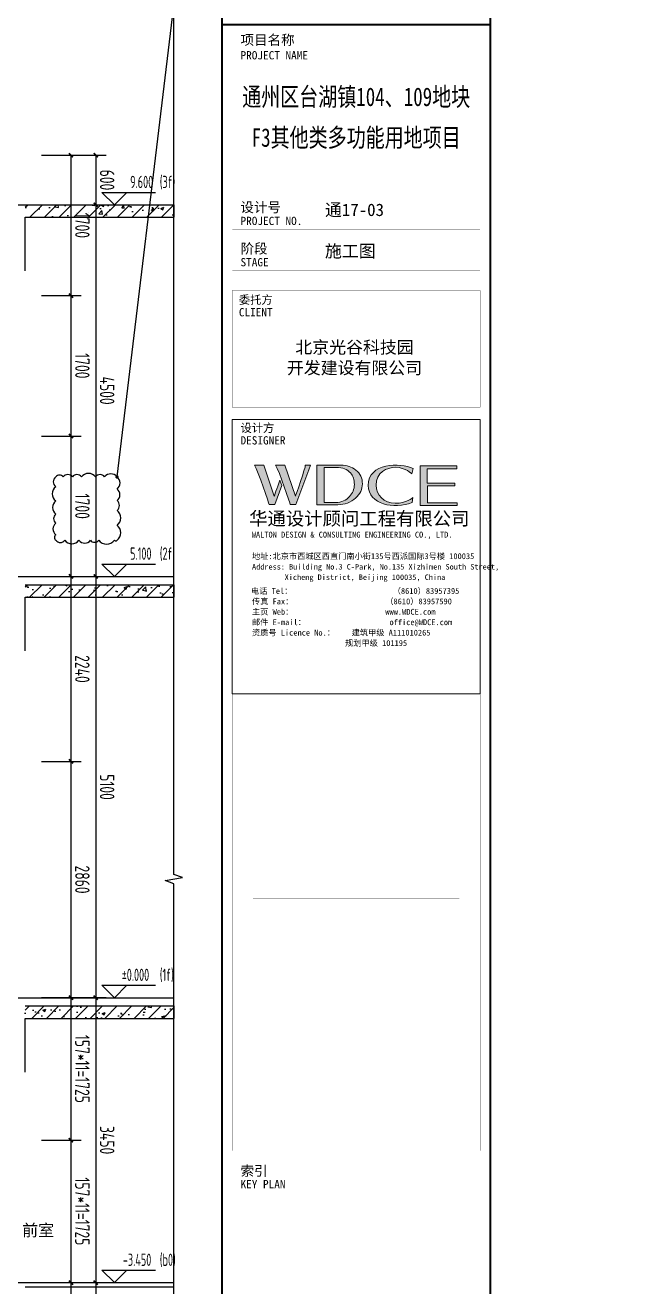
# Model space of a CAD drawing. Extents: x 116425 to 211028, y 11881 to 56060.
# Drawn here: x 162845 to 170043, y 25502 to 40776 of the extents above; entities that cross this region are included whole.
import ezdxf
from ezdxf.enums import TextEntityAlignment as Align
from ezdxf.xclip import XClip

# ---------------------------------------------------------------- set-up
doc = ezdxf.new("R2010")
doc.units = 0
doc.header["$LTSCALE"] = 1000
doc.header["$MEASUREMENT"] = 0
doc.header["$XCLIPFRAME"] = 0
doc.linetypes.add('DOTE', pattern=[2.42, 2, -0.2, 0.02, -0.2])
doc.linetypes.add('X-104 13#平面$0$DOTE', pattern=[2.42, 2, -0.2, 0.02, -0.2])
for name, color, linetype in [('01-标注_尺寸', 124, 'Continuous'), ('01-标注_标高', 200, 'Continuous'), ('01-标注_符号', 200, 'Continuous'), ('02-TEXT_标注', 130, 'Continuous'), ('05-填充_天正', 14, 'Continuous'), ('13#楼幕墙$0$A-C_玻璃幕墙', 140, 'Continuous'), ('13#楼幕墙$0$A-TECH_结构', 21, 'Continuous'), ('A-SUR_保温', 222, 'Continuous'), ('A_AXIS-轴线', 36, 'DOTE'), ('A_STR-砼墙', 51, 'Continuous'), ('A_STR-砼柱', 51, 'Continuous'), ('X-104 13#平面$0$A-TECH_结构', 21, 'Continuous'), ('X-104 13#平面$0$A_AXIS-轴线', 36, 'X-104 13#平面$0$DOTE')]:
    doc.layers.add(name, color=color, linetype=linetype)
doc.layers.add('DIM_MODI', color=6, linetype='Continuous', plot=False)
doc.layers.add('X-104 13#平面$0$000套内', color=226, linetype='Continuous', lineweight=30, plot=False)
doc.styles.add('_TCH_DIM', font='ros1.shx', dxfattribs={"bigfont": 'jd.shx'})
doc.styles.add('_TCH_DIM_T3', font='ROS1', dxfattribs={"width": 0.8, "bigfont": 'JD'})
doc.styles.get("Standard").update_dxf_attribs({"font": 'STXIHEI_0.TTF'})
doc.styles.add('图签信息$0$hwxh', font='STXIHEI_0.TTF')
doc.styles.add('图签信息$0$华文细黑', font='STXIHEI_0.TTF', dxfattribs={"height": 10})
doc.dimstyles.new('_TCH_ARCH&&50', dxfattribs={"dimtxt": 175, "dimasz": 50, "dimexe": 125, "dimexo": 150, "dimgap": 50, "dimtad": 1, "dimdec": 0, "dimzin": 0, "dimdsep": 46, "dimtxsty": '_TCH_DIM_T3', "dimblk": 'ARCHTICK', "dimcen": 0.09, "dimclrt": 7, "dimazin": 2, "dimtfac": 1, "dimtdec": 0, "dimtix": 1, "dimtmove": 2, "dimatfit": 3, "dimfxl": 0, "dimtolj": 1, "dimtzin": 0, "dimarcsym": 0})
pattern_1 = [(45, (0, 0), (-88.38835, 88.38835), []), (50, (0, 0), (358.6301, -31.37607), [37.5, -412.5]), (355, (0, 0), (-69.3757, 376.0961), [30, -330]), (100.4514, (29.9, -2.6), (289.2547, 344.7198), [31.8701, -350.57106]), (46.1842, (0, 100), (533.6205, -82.7595), [56.25, -618.75]), (96.6356, (44.47, 93.1), (467.3314, 487.059), [47.8051, -525.8565]), (351.1842, (0, 100), (467.331, 487.0593), [45, -495]), (21, (50, 75), (298.45353, -201.30945), [37.5, -412.5]), (326, (50, 75), (121.6577, 362.575), [30, -330]), (71.4514, (74.87, 58.22), (420.1113, 161.26525), [31.8701, -350.57106]), (37.5, (0, 0), (6.07993, 166.44693), [0, -326, 0, -335, 0, -331.25]), (7.5, (0, 0), (131.53477, 197.20586), [0, -191, 0, -318.5, 0, -126.25]), (327.5, (-111.5, 0), (266.91122, -11.27744), [0, -125, 0, -390, 0, -517.5]), (317.5, (-161.5, 0), (291.5931, 50.0525), [0, -162.5, 0, -259, 0, -367.5])]

# ---------------------------------------------------------------- blocks, each defined once
blk = doc.blocks.new('X-104 13#平面$0$轴网')
at = {"layer": 'X-104 13#平面$0$A_AXIS-轴线', "linetype": 'X-104 13#平面$0$DOTE'}
blk.add_line((60408.4, 9000), (-2925, 9000), dxfattribs=at)
blk = doc.blocks.new('13#楼幕墙')
at = {"layer": '13#楼幕墙$0$A-C_玻璃幕墙'}
blk.add_lwpolyline([(4493, 15500), (-900, 15500), (-900, -1700), (22100, -1700), (22100, -1100), (58400, -1100), (58400, 18960), (53293, 23245), (37800, 14300), (37800, 10200), (12500, 10200), (4493, 15500)], dxfattribs=at)
at = {"layer": '13#楼幕墙$0$A-TECH_结构'}
blk.add_lwpolyline([(4402, 77600), (-600, 77600), (-600, 60000), (21800, 60000), (21800, 61600), (58100, 61600), (58100, 81220), (53261, 85280), (38100, 76527), (38100, 72300), (12410, 72300), (4402, 77600)], dxfattribs=at)
blk = doc.blocks.new('X-104 13#平面$0$A$C0BB3323F')
at = {"layer": 'Defpoints'}
blk.add_lwpolyline([(59300, 600), (59300, 20660), (54205, 24935), (38700, 16000), (38700, 11900), (13400, 11900), (5393, 17200), (0, 17200), (0, 0), (23000, 0), (23000, 600)], close=True, dxfattribs=at)
blk = doc.blocks.new('X-104 13#平面')
at = {"layer": 'X-104 13#平面$0$000套内'}
blk.add_lwpolyline([(4100, 77750), (4100, 68700), (-750, 68700), (-750, 59850), (21950, 59850), (21950, 61450), (58250, 61450), (58250, 71300), (48400, 71300), (48400, 73450), (53400, 73450), (53400, 80500), (58250, 80500), (58250, 81290.1), (53289, 85452.6), (37950, 76613.3), (37950, 72450), (12454.9, 72450), (4447.4, 77750)], close=True, dxfattribs=at)
blk.add_lwpolyline([(7100, -1550), (21950, -1550), (21950, -950), (48400, -950), (48400, 11050), (53400, 11050), (53400, 18100), (58250, 18100), (58250, 18890), (53289.1, 23052.7), (37950, 14213.3), (37950, 10050), (12454.9, 10050), (4447.4, 15350), (4100, 15350), (4100, 6300), (7100, 6300), (7100, -1550)], dxfattribs=at)
for name, p in [('X-104 13#平面$0$轴网', (0, 62400)), ('X-104 13#平面$0$A$C0BB3323F', (-900, -1700)), ('X-104 13#平面$0$轴网', (0, 0))]:
    blk.add_blockref(name, p)
at = {"layer": 'X-104 13#平面$0$A-TECH_结构'}
blk.add_blockref('13#楼幕墙', (0, 0), dxfattribs=at)
blk = doc.blocks.new('图框-A1+1-4')
for points, const_width in [([(0, 0), (1051, 0), (1051, 594), (0, 594)], 0.05), ([(976, 584), (25, 584), (25, 10), (976, 10)], 0.5)]:
    blk.add_lwpolyline(points, close=True, dxfattribs=dict(const_width=const_width))
at = {"const_width": 0.05}
blk.add_lwpolyline([(1051, 297), (1049, 297)], dxfattribs=at)
blk = doc.blocks.new('图签信息$0$logo2')
h = blk.add_hatch(color=7)
h.paths.add_polyline_path([(19.02, -7.36), (15.84, -7.36), (15.84, -3.97), (18.97, -3.97), (18.97, -4.24), (16.46, -4.24), (16.46, -5.45), (18.81, -5.45), (18.81, -5.69), (16.47, -5.69), (16.47, -7.12), (19.02, -7.12)])
edge = h.paths.add_edge_path()
edge.add_spline(control_points=[(15.26, -4.21), (15.26, -4.21), (15.13, -4.65), (15.13, -4.65), (15.13, -4.65), (14.62, -4.1), (13.73, -4.1), (13.04, -4.1), (12.07, -4.54), (12.08, -5.62), (12.08, -6.49), (12.77, -7.16), (13.73, -7.17), (14.66, -7.17), (15.23, -6.68), (15.23, -6.68), (15.23, -6.68), (15.16, -7.11), (15.16, -7.11), (13.63, -7.7), (11.42, -7.29), (11.41, -5.64), (11.4, -3.72), (14.16, -3.66), (15.26, -4.21)], knot_values=[0, 0, 0, 0, 1, 1, 1, 2, 2, 2, 3, 3, 3, 4, 4, 4, 5, 5, 5, 6, 6, 6, 7, 7, 7, 8, 8, 8, 8], degree=3, periodic=0)
edge = h.paths.add_edge_path(flags=16)
edge.add_spline(control_points=[(10.23, -5.57), (10.23, -5.16), (10.12, -4.83), (9.9, -4.58), (9.63, -4.27), (9.23, -4.12), (8.69, -4.12), (8.69, -4.12), (7.64, -4.12), (7.64, -4.12), (7.64, -4.12), (7.64, -7.1), (7.64, -7.1), (7.64, -7.1), (8.66, -7.1), (8.66, -7.1), (9.13, -7.1), (9.52, -6.93), (9.82, -6.6), (10.09, -6.31), (10.23, -5.96), (10.23, -5.57)], knot_values=[0, 0, 0, 0, 1, 1, 1, 2, 2, 2, 3, 3, 3, 4, 4, 4, 5, 5, 5, 6, 6, 6, 7, 7, 7, 7], degree=3, periodic=0)
edge = h.paths.add_edge_path()
edge.add_spline(control_points=[(10.92, -5.51), (10.92, -5.96), (10.72, -6.37), (10.34, -6.72), (9.92, -7.1), (9.41, -7.29), (8.82, -7.29), (8.82, -7.29), (7.03, -7.29), (7.03, -7.29), (7.03, -7.29), (7.03, -3.92), (7.03, -3.92), (7.03, -3.92), (9.1, -3.92), (9.1, -3.92), (9.59, -3.92), (10.01, -4.06), (10.36, -4.34), (10.73, -4.64), (10.92, -5.03), (10.92, -5.51)], knot_values=[0, 0, 0, 0, 1, 1, 1, 2, 2, 2, 3, 3, 3, 4, 4, 4, 5, 5, 5, 6, 6, 6, 7, 7, 7, 7], degree=3, periodic=0)
at = {"lineweight": 0}
blk.add_lwpolyline([(19.02, -7.36), (15.84, -7.36), (15.84, -3.97), (18.97, -3.97), (18.97, -4.24), (16.46, -4.24), (16.46, -5.45), (18.81, -5.45), (18.81, -5.69), (16.47, -5.69), (16.47, -7.12), (19.02, -7.12), (19.02, -7.36)], dxfattribs=at)
for points, knots in [([(10.92, -5.51), (10.92, -5.96), (10.72, -6.37), (10.34, -6.72), (9.92, -7.1), (9.41, -7.29), (8.82, -7.29), (8.82, -7.29), (7.03, -7.29), (7.03, -7.29), (7.03, -7.29), (7.03, -3.92), (7.03, -3.92), (7.03, -3.92), (9.1, -3.92), (9.1, -3.92), (9.59, -3.92), (10.01, -4.06), (10.36, -4.34), (10.73, -4.64), (10.92, -5.03), (10.92, -5.51)], [0, 0, 0, 0, 1, 1, 1, 2, 2, 2, 3, 3, 3, 4, 4, 4, 5, 5, 5, 6, 6, 6, 7, 7, 7, 7]), ([(10.23, -5.57), (10.23, -5.16), (10.12, -4.83), (9.9, -4.58), (9.63, -4.27), (9.23, -4.12), (8.69, -4.12), (8.69, -4.12), (7.64, -4.12), (7.64, -4.12), (7.64, -4.12), (7.64, -7.1), (7.64, -7.1), (7.64, -7.1), (8.66, -7.1), (8.66, -7.1), (9.13, -7.1), (9.52, -6.93), (9.82, -6.6), (10.09, -6.31), (10.23, -5.96), (10.23, -5.57)], [0, 0, 0, 0, 1, 1, 1, 2, 2, 2, 3, 3, 3, 4, 4, 4, 5, 5, 5, 6, 6, 6, 7, 7, 7, 7]), ([(15.26, -4.21), (15.26, -4.21), (15.13, -4.65), (15.13, -4.65), (15.13, -4.65), (14.62, -4.1), (13.73, -4.1), (13.04, -4.1), (12.07, -4.54), (12.08, -5.62), (12.08, -6.49), (12.77, -7.16), (13.73, -7.17), (14.66, -7.17), (15.23, -6.68), (15.23, -6.68), (15.23, -6.68), (15.16, -7.11), (15.16, -7.11), (13.63, -7.7), (11.42, -7.29), (11.41, -5.64), (11.4, -3.72), (14.16, -3.66), (15.26, -4.21)], [0, 0, 0, 0, 1, 1, 1, 2, 2, 2, 3, 3, 3, 4, 4, 4, 5, 5, 5, 6, 6, 6, 7, 7, 7, 8, 8, 8, 8])]:
    blk.add_open_spline(points, degree=3, knots=knots, dxfattribs=at)
blk = doc.blocks.new('图签信息$0$logo1')
h = blk.add_hatch(color=8)
edge = h.paths.add_edge_path()
edge.add_spline(control_points=[(3.86, -5.21), (3.63, -5.88), (3.39, -6.56), (3.39, -6.56), (3.39, -6.56), (2.5, -3.91), (2.5, -3.91), (2.5, -3.91), (1.8, -3.91), (1.69, -3.91), (2.02, -4.39), (2.95, -7.27), (2.95, -7.27), (2.95, -7.27), (3.44, -7.27), (3.44, -7.27), (3.44, -7.27), (4.03, -5.66), (4.03, -5.66), (4.03, -5.66), (3.86, -5.21), (3.86, -5.21)], knot_values=[0, 0, 0, 0, 1, 1, 1, 2, 2, 2, 3, 3, 3, 4, 4, 4, 5, 5, 5, 6, 6, 6, 7, 7, 7, 7], degree=3, periodic=0)
h = blk.add_hatch(color=7)
edge = h.paths.add_edge_path()
edge.add_spline(control_points=[(6.04, -3.91), (6.09, -4.1), (5.2, -6.56), (5.2, -6.56), (5.2, -6.56), (4.3, -3.91), (4.3, -3.91), (4.3, -3.91), (3.6, -3.91), (3.49, -3.91), (3.82, -4.39), (4.75, -7.27), (4.75, -7.27), (4.75, -7.27), (5.24, -7.27), (5.24, -7.27), (5.24, -7.27), (6.33, -4.3), (6.33, -4.3), (6.33, -4.3), (6.48, -3.91), (6.48, -3.91), (6.48, -3.91), (6.21, -3.91), (6.04, -3.91)], knot_values=[0, 0, 0, 0, 1, 1, 1, 2, 2, 2, 3, 3, 3, 4, 4, 4, 5, 5, 5, 6, 6, 6, 7, 7, 7, 8, 8, 8, 8], degree=3, periodic=0)
at = {"color": 8, "lineweight": 0}
blk.add_open_spline([(3.86, -5.21), (3.63, -5.88), (3.39, -6.56), (3.39, -6.56), (3.39, -6.56), (2.5, -3.91), (2.5, -3.91), (2.5, -3.91), (1.8, -3.91), (1.69, -3.91), (2.02, -4.39), (2.95, -7.27), (2.95, -7.27), (2.95, -7.27), (3.44, -7.27), (3.44, -7.27), (3.44, -7.27), (4.03, -5.66), (4.03, -5.66), (4.03, -5.66), (3.86, -5.21), (3.86, -5.21)], degree=3, knots=[0, 0, 0, 0, 1, 1, 1, 2, 2, 2, 3, 3, 3, 4, 4, 4, 5, 5, 5, 6, 6, 6, 7, 7, 7, 7], dxfattribs=at)
at = {"lineweight": 0}
blk.add_open_spline([(6.04, -3.91), (6.09, -4.1), (5.2, -6.56), (5.2, -6.56), (5.2, -6.56), (4.3, -3.91), (4.3, -3.91), (4.3, -3.91), (3.6, -3.91), (3.49, -3.91), (3.82, -4.39), (4.75, -7.27), (4.75, -7.27), (4.75, -7.27), (5.24, -7.27), (5.24, -7.27), (5.24, -7.27), (6.33, -4.3), (6.33, -4.3), (6.33, -4.3), (6.48, -3.91), (6.48, -3.91), (6.48, -3.91), (6.21, -3.91), (6.04, -3.91)], degree=3, knots=[0, 0, 0, 0, 1, 1, 1, 2, 2, 2, 3, 3, 3, 4, 4, 4, 5, 5, 5, 6, 6, 6, 7, 7, 7, 8, 8, 8, 8], dxfattribs=at)
blk.add_blockref('图签信息$0$logo2', (0, 0))
blk = doc.blocks.new('图签信息$0$时间-logo')
at = {"layer": 'Defpoints', "lineweight": 0}
blk.add_lwpolyline([(0, -23.46), (-21.17, -23.46), (-21.17, 0), (0, 0), (0, -23.46)], dxfattribs=at)
blk.add_blockref('图签信息$0$logo1', (-20.97, 0))
at = {"style": '图签信息$0$hwxh'}
for s, height, p in [('华通设计顾问工程有限公司 ', 1.15, (-19.73, -9.05)), ('WALTON DESIGN & CONSULTING ENGINEERING CO., LTD.', 0.5, (-19.5, -10.1)), ('地址:北京市西城区西直门南小街135号西派国际3号楼 100035', 0.5, (-19.48, -11.94)), ('Address: Building No.3 C-Park, No.135 Xizhimen South Street, ', 0.47, (-19.48, -12.83)), ('Xicheng District, Beijing 100035, China ', 0.47, (-16.69, -13.72)), ('电话 Tel：                        （8610）83957395 ', 0.5, (-19.56, -14.91)), ('传真 Fax：                      （8610）83957590 ', 0.5, (-19.48, -15.8)), ('主页 Web：                      www.WDCE.com ', 0.5, (-19.48, -16.69)), ('邮件 E-mail：                    office@WDCE.com ', 0.5, (-19.48, -17.58)), ('资质号 Licence No.：    建筑甲级 A111010265 ', 0.5, (-19.48, -18.47)), ('   规划甲级 101195', 0.5, (-12.6, -19.36))]:
    blk.add_text(s, height=height, dxfattribs=at).set_placement(p)
blk = doc.blocks.new('图签信息')
at = {"const_width": 0.5}
for points in [[(-65, 574), (-65, 500.5), (0, 500.5), (0, 574)], [(-65, 0), (0, 0), (0, 500.5), (-65, 500.5)]]:
    blk.add_lwpolyline(points, close=True, dxfattribs=at)
at = {"const_width": 0.05}
for points in [[(-62.5, 450.87), (-2.5, 450.87)], [(-62.5, 440.87), (-2.5, 440.87)], [(-2.5, 407.85), (-2.5, 436.12), (-62.5, 436.12), (-62.5, 407.85)], [(-62.5, 407.85), (-2.5, 407.85)], [(-62.5, 404.92), (-62.5, 227.83)], [(-62.5, 404.92), (-2.5, 404.92)], [(-62.5, 227.83), (-2.5, 227.83), (-2.5, 404.92)], [(-57.5, 338.36), (-7.5, 338.36)], [(-57.5, 288.83), (-7.5, 288.83)], [(-57.5, 234.85), (-7.5, 234.85)], [(-62.5, 227.83), (-2.5, 227.83)], [(-62.5, 217.74), (-2.5, 217.74)]]:
    blk.add_lwpolyline(points, dxfattribs=at)
at = {"ltscale": 0.001, "xscale": 2.834689937531525, "yscale": 2.834689937531525, "zscale": 2.834689937531525}
blk.add_blockref('图签信息$0$时间-logo', (-2.5, 404.92), dxfattribs=at)
at = {"style": '图签信息$0$华文细黑'}
for s, height, p in [('项目名称', 2.4, (-60.5, 498)), ('PROJECT NAME', 2, (-60.5, 494.08)), ('设计号', 2.4, (-60.54, 457.48)), ('PROJECT NO.', 2, (-60.5, 453.97)), ('阶段', 2.4, (-60.5, 447.47)), ('STAGE', 2, (-60.5, 443.97)), ('委托方', 2, (-60.9, 434.86)), ('CLIENT', 2, (-60.9, 431.86)), ('设计方', 2, (-60.5, 403.83)), ('DESIGNER', 2, (-60.5, 400.83)), ('索引', 2.4, (-60.5, 224.14)), ('KEY PLAN', 2, (-60.5, 220.74))]:
    blk.add_text(s, height=height, dxfattribs=at).set_placement(p, align=Align.TOP_LEFT)
at = {"color": 4, "style": '图签信息$0$华文细黑', "width": 0.75}
for s, p in [('通州区台湖镇104、109地块', (-32.5, 480.78)), ('F3其他类多功能用地项目', (-32.5, 470.91))]:
    blk.add_text(s, height=4.5, dxfattribs=at).set_placement(p, align=Align.CENTER)
at = {"color": 4, "ltscale": 0.001, "char_height": 3, "width": 58.4895, "style": '图签信息$0$华文细黑'}
for s, insert, attachment_point in [('通17-03', (-40.06, 455.51), 4), ('施工图', (-40.06, 445.51), 4), ('北京光谷科技园\\P开发建设有限公司', (-32.9, 419.71), 5)]:
    blk.add_mtext(s, dxfattribs=dict(at, insert=insert, attachment_point=attachment_point))
blk = doc.blocks.new('图签-A1')
at = {"color": 2}
blk.add_blockref('图签信息', (0, 0), dxfattribs=at)
blk = doc.blocks.new('图框-A1')
at = {"const_width": 0.05}
blk.add_lwpolyline([(0, 0), (841, 0), (841, 594), (0, 594)], close=True, dxfattribs=at)
blk.add_lwpolyline([(0, 297), (2, 297)], dxfattribs=at)
blk = doc.blocks.new('_ArchTick')
at = {"color": 0, "linetype": 'ByBlock', "const_width": 0.4}
blk.add_lwpolyline([(-0.5, -0.5), (0.5, 0.5)], dxfattribs=at)
blk = doc.blocks.new('*D707')
at = {"layer": '01-标注_尺寸', "color": 0, "lineweight": -2, "transparency": 16777216}
for p, q in [((163091, 25552), (163824, 25552)), ((163699, 25552), (163699, 22402)), ((163091, 22402), (163824, 22402))]:
    blk.add_line(p, q, dxfattribs=at)
at = {"layer": 'Defpoints', "color": 0, "transparency": 16777216}
for p in [(162941, 25552), (162941, 22402), (163699, 22402)]:
    blk.add_point(p, dxfattribs=at)
at = {"layer": '01-标注_尺寸', "color": 0, "lineweight": -2, "transparency": 16777216, "xscale": 50, "yscale": 50, "zscale": 50}
for p, rotation in [((163699, 25552), 90), ((163699, 22402), 270)]:
    blk.add_blockref('_ArchTick', p, dxfattribs=dict(at, rotation=rotation))
at = {"layer": '01-标注_尺寸', "color": 7, "transparency": 16777216, "insert": (163837, 23977), "char_height": 175, "attachment_point": 5, "rotation": 270, "style": '_TCH_DIM_T3'}
blk.add_mtext('\\A1;3150', dxfattribs=at)
blk = doc.blocks.new('*D708')
at = {"layer": '01-标注_尺寸', "color": 0, "lineweight": -2, "transparency": 16777216}
for p, q in [((163091, 29002), (163824, 29002)), ((163699, 29002), (163699, 25552)), ((163091, 25552), (163824, 25552))]:
    blk.add_line(p, q, dxfattribs=at)
at = {"layer": 'Defpoints', "color": 0, "transparency": 16777216}
for p in [(162941, 29002), (162941, 25552), (163699, 25552)]:
    blk.add_point(p, dxfattribs=at)
at = {"layer": '01-标注_尺寸', "color": 0, "lineweight": -2, "transparency": 16777216, "xscale": 50, "yscale": 50, "zscale": 50}
for p, rotation in [((163699, 29002), 90), ((163699, 25552), 270)]:
    blk.add_blockref('_ArchTick', p, dxfattribs=dict(at, rotation=rotation))
at = {"layer": '01-标注_尺寸', "color": 7, "transparency": 16777216, "insert": (163837, 27277), "char_height": 175, "attachment_point": 5, "rotation": 270, "style": '_TCH_DIM_T3'}
blk.add_mtext('\\A1;3450', dxfattribs=at)
blk = doc.blocks.new('*D709')
at = {"layer": '01-标注_尺寸', "color": 0, "lineweight": -2, "transparency": 16777216}
for p, q in [((163091, 34102), (163824, 34102)), ((163699, 34102), (163699, 29002)), ((163091, 29002), (163824, 29002))]:
    blk.add_line(p, q, dxfattribs=at)
at = {"layer": 'Defpoints', "color": 0, "transparency": 16777216}
for p in [(162941, 34102), (162941, 29002), (163699, 29002)]:
    blk.add_point(p, dxfattribs=at)
at = {"layer": '01-标注_尺寸', "color": 0, "lineweight": -2, "transparency": 16777216, "xscale": 50, "yscale": 50, "zscale": 50}
for p, rotation in [((163699, 34102), 90), ((163699, 29002), 270)]:
    blk.add_blockref('_ArchTick', p, dxfattribs=dict(at, rotation=rotation))
at = {"layer": '01-标注_尺寸', "color": 7, "transparency": 16777216, "insert": (163837, 31552), "char_height": 175, "attachment_point": 5, "rotation": 270, "style": '_TCH_DIM_T3'}
blk.add_mtext('\\A1;5100', dxfattribs=at)
blk = doc.blocks.new('*D710')
at = {"layer": '01-标注_尺寸', "color": 0, "lineweight": -2, "transparency": 16777216}
for p, q in [((163091, 38602), (163824, 38602)), ((163699, 38602), (163699, 34102)), ((163091, 34102), (163824, 34102))]:
    blk.add_line(p, q, dxfattribs=at)
at = {"layer": 'Defpoints', "color": 0, "transparency": 16777216}
for p in [(162941, 38602), (162941, 34102), (163699, 34102)]:
    blk.add_point(p, dxfattribs=at)
at = {"layer": '01-标注_尺寸', "color": 0, "lineweight": -2, "transparency": 16777216, "xscale": 50, "yscale": 50, "zscale": 50}
for p, rotation in [((163699, 38602), 90), ((163699, 34102), 270)]:
    blk.add_blockref('_ArchTick', p, dxfattribs=dict(at, rotation=rotation))
at = {"layer": '01-标注_尺寸', "color": 7, "transparency": 16777216, "insert": (163837, 36352), "char_height": 175, "attachment_point": 5, "rotation": 270, "style": '_TCH_DIM_T3'}
blk.add_mtext('\\A1;4500', dxfattribs=at)
blk = doc.blocks.new('*D711')
at = {"layer": '01-标注_尺寸', "color": 0, "lineweight": -2, "transparency": 16777216}
for p, q in [((163091, 39202), (163824, 39202)), ((163699, 39202), (163699, 38602)), ((163091, 38602), (163824, 38602))]:
    blk.add_line(p, q, dxfattribs=at)
at = {"layer": 'Defpoints', "color": 0, "transparency": 16777216}
for p in [(162941, 39202), (162941, 38602), (163699, 38602)]:
    blk.add_point(p, dxfattribs=at)
at = {"layer": '01-标注_尺寸', "color": 0, "lineweight": -2, "transparency": 16777216, "xscale": 50, "yscale": 50, "zscale": 50}
for p, rotation in [((163699, 39202), 90), ((163699, 38602), 270)]:
    blk.add_blockref('_ArchTick', p, dxfattribs=dict(at, rotation=rotation))
at = {"layer": '01-标注_尺寸', "color": 7, "transparency": 16777216, "insert": (163837, 38902), "char_height": 175, "attachment_point": 5, "rotation": 270, "style": '_TCH_DIM_T3'}
blk.add_mtext('\\A1;600', dxfattribs=at)
blk = doc.blocks.new('*D715')
at = {"layer": '01-标注_尺寸', "color": 0, "lineweight": -2, "transparency": 16777216}
for p, q in [((163041, 25552), (163524, 25552)), ((163399, 25552), (163399, 23977)), ((163041, 23977), (163524, 23977))]:
    blk.add_line(p, q, dxfattribs=at)
at = {"layer": 'Defpoints', "color": 0, "transparency": 16777216}
for p in [(162891, 25552), (162891, 23977), (163399, 23977)]:
    blk.add_point(p, dxfattribs=at)
at = {"layer": '01-标注_尺寸', "color": 0, "lineweight": -2, "transparency": 16777216, "xscale": 50, "yscale": 50, "zscale": 50}
for p, rotation in [((163399, 25552), 90), ((163399, 23977), 270)]:
    blk.add_blockref('_ArchTick', p, dxfattribs=dict(at, rotation=rotation))
at = {"layer": '01-标注_尺寸', "color": 7, "transparency": 16777216, "insert": (163537, 24764), "char_height": 175, "attachment_point": 5, "rotation": 270, "style": '_TCH_DIM_T3'}
blk.add_mtext('\\A1;157.5*10=1575', dxfattribs=at)
blk = doc.blocks.new('*D716')
at = {"layer": '01-标注_尺寸', "color": 0, "lineweight": -2, "transparency": 16777216}
for p, q in [((163041, 27277), (163524, 27277)), ((163399, 27277), (163399, 25552)), ((163041, 25552), (163524, 25552))]:
    blk.add_line(p, q, dxfattribs=at)
at = {"layer": 'Defpoints', "color": 0, "transparency": 16777216}
for p in [(162891, 27277), (162891, 25552), (163399, 25552)]:
    blk.add_point(p, dxfattribs=at)
at = {"layer": '01-标注_尺寸', "color": 0, "lineweight": -2, "transparency": 16777216, "xscale": 50, "yscale": 50, "zscale": 50}
for p, rotation in [((163399, 27277), 90), ((163399, 25552), 270)]:
    blk.add_blockref('_ArchTick', p, dxfattribs=dict(at, rotation=rotation))
at = {"layer": '01-标注_尺寸', "color": 7, "transparency": 16777216, "insert": (163537, 26414), "char_height": 175, "attachment_point": 5, "rotation": 270, "style": '_TCH_DIM_T3'}
blk.add_mtext('\\A1;157*11=1725', dxfattribs=at)
blk = doc.blocks.new('*D717')
at = {"layer": '01-标注_尺寸', "color": 0, "lineweight": -2, "transparency": 16777216}
for p, q in [((163041, 29002), (163524, 29002)), ((163399, 29002), (163399, 27277)), ((163041, 27277), (163524, 27277))]:
    blk.add_line(p, q, dxfattribs=at)
at = {"layer": 'Defpoints', "color": 0, "transparency": 16777216}
for p in [(162891, 29002), (162891, 27277), (163399, 27277)]:
    blk.add_point(p, dxfattribs=at)
at = {"layer": '01-标注_尺寸', "color": 0, "lineweight": -2, "transparency": 16777216, "xscale": 50, "yscale": 50, "zscale": 50}
for p, rotation in [((163399, 29002), 90), ((163399, 27277), 270)]:
    blk.add_blockref('_ArchTick', p, dxfattribs=dict(at, rotation=rotation))
at = {"layer": '01-标注_尺寸', "color": 7, "transparency": 16777216, "insert": (163537, 28139), "char_height": 175, "attachment_point": 5, "rotation": 270, "style": '_TCH_DIM_T3'}
blk.add_mtext('\\A1;157*11=1725', dxfattribs=at)
blk = doc.blocks.new('*D718')
at = {"layer": '01-标注_尺寸', "color": 0, "lineweight": -2, "transparency": 16777216}
for p, q in [((163041, 31862), (163524, 31862)), ((163399, 31862), (163399, 29002)), ((163041, 29002), (163524, 29002))]:
    blk.add_line(p, q, dxfattribs=at)
at = {"layer": 'Defpoints', "color": 0, "transparency": 16777216}
for p in [(162891, 31862), (162891, 29002), (163399, 29002)]:
    blk.add_point(p, dxfattribs=at)
at = {"layer": '01-标注_尺寸', "color": 0, "lineweight": -2, "transparency": 16777216, "xscale": 50, "yscale": 50, "zscale": 50}
for p, rotation in [((163399, 31862), 90), ((163399, 29002), 270)]:
    blk.add_blockref('_ArchTick', p, dxfattribs=dict(at, rotation=rotation))
at = {"layer": '01-标注_尺寸', "color": 7, "transparency": 16777216, "insert": (163537, 30432), "char_height": 175, "attachment_point": 5, "rotation": 270, "style": '_TCH_DIM_T3'}
blk.add_mtext('\\A1;2860', dxfattribs=at)
blk = doc.blocks.new('*D719')
at = {"layer": '01-标注_尺寸', "color": 0, "lineweight": -2, "transparency": 16777216}
for p, q in [((163041, 34102), (163524, 34102)), ((163399, 34102), (163399, 31862)), ((163041, 31862), (163524, 31862))]:
    blk.add_line(p, q, dxfattribs=at)
at = {"layer": 'Defpoints', "color": 0, "transparency": 16777216}
for p in [(162891, 34102), (162891, 31862), (163399, 31862)]:
    blk.add_point(p, dxfattribs=at)
at = {"layer": '01-标注_尺寸', "color": 0, "lineweight": -2, "transparency": 16777216, "xscale": 50, "yscale": 50, "zscale": 50}
for p, rotation in [((163399, 34102), 90), ((163399, 31862), 270)]:
    blk.add_blockref('_ArchTick', p, dxfattribs=dict(at, rotation=rotation))
at = {"layer": '01-标注_尺寸', "color": 7, "transparency": 16777216, "insert": (163537, 32982), "char_height": 175, "attachment_point": 5, "rotation": 270, "style": '_TCH_DIM_T3'}
blk.add_mtext('\\A1;2240', dxfattribs=at)
blk = doc.blocks.new('*D720')
at = {"layer": '01-标注_尺寸', "color": 0, "lineweight": -2, "transparency": 16777216}
for p, q in [((163041, 35802), (163524, 35802)), ((163399, 35802), (163399, 34102)), ((163041, 34102), (163524, 34102))]:
    blk.add_line(p, q, dxfattribs=at)
at = {"layer": 'Defpoints', "color": 0, "transparency": 16777216}
for p in [(162891, 35802), (162891, 34102), (163399, 34102)]:
    blk.add_point(p, dxfattribs=at)
at = {"layer": '01-标注_尺寸', "color": 0, "lineweight": -2, "transparency": 16777216, "xscale": 50, "yscale": 50, "zscale": 50}
for p, rotation in [((163399, 35802), 90), ((163399, 34102), 270)]:
    blk.add_blockref('_ArchTick', p, dxfattribs=dict(at, rotation=rotation))
at = {"layer": '01-标注_尺寸', "color": 7, "transparency": 16777216, "insert": (163537, 34952), "char_height": 175, "attachment_point": 5, "rotation": 270, "style": '_TCH_DIM_T3'}
blk.add_mtext('\\A1;1700', dxfattribs=at)
blk = doc.blocks.new('*D721')
at = {"layer": '01-标注_尺寸', "color": 0, "lineweight": -2, "transparency": 16777216}
for p, q in [((163041, 37502), (163524, 37502)), ((163399, 37502), (163399, 35802)), ((163041, 35802), (163524, 35802))]:
    blk.add_line(p, q, dxfattribs=at)
at = {"layer": 'Defpoints', "color": 0, "transparency": 16777216}
for p in [(162891, 37502), (162891, 35802), (163399, 35802)]:
    blk.add_point(p, dxfattribs=at)
at = {"layer": '01-标注_尺寸', "color": 0, "lineweight": -2, "transparency": 16777216, "xscale": 50, "yscale": 50, "zscale": 50}
for p, rotation in [((163399, 37502), 90), ((163399, 35802), 270)]:
    blk.add_blockref('_ArchTick', p, dxfattribs=dict(at, rotation=rotation))
at = {"layer": '01-标注_尺寸', "color": 7, "transparency": 16777216, "insert": (163537, 36652), "char_height": 175, "attachment_point": 5, "rotation": 270, "style": '_TCH_DIM_T3'}
blk.add_mtext('\\A1;1700', dxfattribs=at)
blk = doc.blocks.new('*D722')
at = {"layer": '01-标注_尺寸', "color": 0, "lineweight": -2, "transparency": 16777216}
for p, q in [((163041, 39202), (163524, 39202)), ((163399, 39202), (163399, 37502)), ((163041, 37502), (163524, 37502))]:
    blk.add_line(p, q, dxfattribs=at)
at = {"layer": 'Defpoints', "color": 0, "transparency": 16777216}
for p in [(162891, 39202), (162891, 37502), (163399, 37502)]:
    blk.add_point(p, dxfattribs=at)
at = {"layer": '01-标注_尺寸', "color": 0, "lineweight": -2, "transparency": 16777216, "xscale": 50, "yscale": 50, "zscale": 50}
for p, rotation in [((163399, 39202), 90), ((163399, 37502), 270)]:
    blk.add_blockref('_ArchTick', p, dxfattribs=dict(at, rotation=rotation))
at = {"layer": '01-标注_尺寸', "color": 7, "transparency": 16777216, "insert": (163537, 38352), "char_height": 175, "attachment_point": 5, "rotation": 270, "style": '_TCH_DIM_T3'}
blk.add_mtext('\\A1;1700', dxfattribs=at)

msp = doc.modelspace()

# ---------------------------------------------------------------- hatches: boundary and pattern name
at = {"layer": '05-填充_天正'}
h = msp.add_hatch(dxfattribs=at)
h.set_pattern_fill('钢筋混凝土', color=256, scale=50, style=0)
h.set_pattern_definition(pattern_1)
h.paths.add_polyline_path([(162845.5, 38601.7), (162845.5, 38451.7), (164645.5, 38451.7), (164645.5, 38601.7)])
h = msp.add_hatch(dxfattribs=at)
h.set_pattern_fill('钢筋混凝土', color=256, scale=50, style=0)
h.set_pattern_definition(pattern_1)
h.paths.add_polyline_path([(162845.5, 34001.7), (162845.5, 33851.7), (164645.5, 33851.7), (164645.5, 34001.7)])
h = msp.add_hatch(dxfattribs=at)
h.set_pattern_fill('钢筋混凝土', color=256, scale=50, style=0)
h.set_pattern_definition(pattern_1)
h.paths.add_polyline_path([(162845.5, 28901.7), (162845.5, 28751.7), (164645.5, 28751.7), (164645.5, 28901.7)])

# ---------------------------------------------------------------- linework, layer by layer
at = {"layer": '01-标注_标高'}
for p, q in [((163924.2, 38601.7), (163774.2, 38751.7)), ((163774.2, 38751.7), (164424.1, 38751.7)), ((163924.2, 38601.7), (164074.2, 38751.7)), ((163924.2, 34101.7), (163774.2, 34251.7)), ((163774.2, 34251.7), (164424.1, 34251.7)), ((163924.2, 34101.7), (164074.2, 34251.7)), ((163924.2, 29001.7), (163774.2, 29151.7)), ((163774.2, 29151.7), (164424.1, 29151.7)), ((163924.2, 29001.7), (164074.2, 29151.7)), ((163924.2, 25551.7), (163774.2, 25701.7)), ((163774.2, 25701.7), (164424.1, 25701.7)), ((163924.2, 25551.7), (164074.2, 25701.7))]:
    msp.add_line(p, q, dxfattribs=at)
at = {"layer": '01-标注_符号'}
msp.add_lwpolyline([(164645.5, 18007.9), (164645.5, 30380.9), (164540.5, 30419.1), (164750.5, 30456.1), (164645.5, 30493.4), (164645.5, 42866.4)], dxfattribs=at)
at = {"layer": 'A-SUR_保温'}
for p, q in [((162645.5, 34101.7), (164645.5, 34101.7)), ((162645.5, 29001.7), (164645.5, 29001.7)), ((162645.5, 25551.7), (164645.5, 25551.7))]:
    msp.add_line(p, q, dxfattribs=at)
at = {"layer": 'A_AXIS-轴线'}
for points in [[(151245.5, 38601.7), (164645.5, 38601.7)], [(151245.5, 34101.7), (164645.5, 34101.7)], [(151245.5, 29001.7), (164645.5, 29001.7)], [(151245.5, 25551.7), (164645.5, 25551.7)]]:
    msp.add_lwpolyline(points, dxfattribs=at)
at = {"layer": 'A_STR-砼墙'}
for p, q in [((162845.5, 38601.7), (164645.5, 38601.7)), ((164645.5, 38601.7), (164645.5, 38451.7)), ((162845.5, 38451.7), (164645.5, 38451.7)), ((162845.5, 34001.7), (164645.5, 34001.7)), ((164645.5, 34001.7), (164645.5, 33851.7)), ((162845.5, 33851.7), (164645.5, 33851.7)), ((162845.5, 28901.7), (164645.5, 28901.7)), ((164645.5, 28901.7), (164645.5, 28751.7)), ((162845.5, 28751.7), (164645.5, 28751.7)), ((162845.5, 25501.7), (164645.5, 25501.7))]:
    msp.add_line(p, q, dxfattribs=at)
at = {"layer": 'A_STR-砼柱'}
for p, q in [((162845.5, 37801.7), (162845.5, 38451.7)), ((162845.5, 33201.7), (162845.5, 33851.7)), ((162845.5, 28101.7), (162845.5, 28751.7))]:
    msp.add_line(p, q, dxfattribs=at)
at = {"layer": 'DIM_MODI', "color": 7}
msp.add_line((163956.4, 35306.7), (166409.4, 55709.3), dxfattribs=at)
msp.add_lwpolyline([(163215.5, 34540.4, 0.5), (163325.5, 34540.4, 0.5), (163495.5, 34540.4, 0.5), (163635.5, 34540.4, 0.5), (163735.5, 34540.4, 0.5), (163925.5, 34540.4, 0.5), (163956.4, 34540.4, 0.5), (163956.4, 34720.4, 0.5), (163956.4, 34900.4, 0.5), (163956.4, 35020.4, 0.5), (163956.4, 35160.4, 0.5), (163956.4, 35306.7, 0.5), (163806.4, 35306.7, 0.5), (163696.4, 35306.7, 0.5), (163526.4, 35306.7, 0.5), (163416.4, 35306.7, 0.5), (163306.4, 35306.7, 0.5), (163215.5, 35306.7, 0.5), (163215.5, 35186.7, 0.5), (163215.5, 35016.7, 0.5), (163215.5, 34856.7, 0.5), (163215.5, 34746.7, 0.5), (163215.5, 34606.7, 0.5)], format="xyb", close=True, dxfattribs=at)
at = {"layer": 'DIM_MODI', "color": 7, "const_width": 20}
msp.add_lwpolyline([(163955.2, 35296.8, 1), (163957.5, 35316.7, 1)], format="xyb", close=True, dxfattribs=at)

# ---------------------------------------------------------------- block references
at = {"xscale": 50, "yscale": 50, "zscale": 50}
for name, p in [('图框-A1+1-4', (116426.7, 15258.1)), ('图框-A1', (168976.7, 15258.1)), ('图签-A1', (168476.7, 15758.1))]:
    msp.add_blockref(name, p, dxfattribs=at)
ref = msp.add_blockref('X-104 13#平面', (135059.8, 23721.2))
XClip(ref).set_block_clipping_path([(47300.0000000066, 8199.9999999998), (54100.0000000072, 18799.9999999998)])
ref = msp.add_blockref('X-104 13#平面', (144576.5, -38678.8))
XClip(ref).set_block_clipping_path([(47300.0000000066, 70599.9999999998), (54100.0000000072, 81199.9999999998)])

# ---------------------------------------------------------------- texts
at = {"layer": '02-TEXT_标注', "style": '_TCH_DIM', "width": 0.705882}
for s, p in [('9.600', (164115.1, 38804.2)), ('(3f)', (164474.1, 38804.2)), ('5.100', (164115.1, 34304.2)), ('(2f)', (164474.1, 34304.2)), ('%%P0.000', (164013.6, 29204.2)), ('(1f)', (164474.1, 29204.2)), ('-3.450', (164027.6, 25754.2)), ('(b0)', (164474.1, 25754.2))]:
    msp.add_text(s, height=148.75, dxfattribs=at).set_placement(p)
at = {"layer": '02-TEXT_标注'}
msp.add_text('前室', height=142.71, dxfattribs=at).set_placement((162806.6, 26115.1))

# ---------------------------------------------------------------- dimensions: what is measured, and where the dimension line sits
at = {"layer": '01-标注_尺寸'}
for base, p1, p2, picture, middle in [((163399.2, 37501.8), (162890.8, 39201.8), (162890.8, 37501.8), '*D722', (163536.7, 38351.8)), ((163699.2, 38601.7), (162940.8, 39201.8), (162940.8, 38601.7), '*D711', (163836.7, 38901.8)), ((163699.2, 34101.7), (162940.8, 38601.7), (162940.8, 34101.7), '*D710', (163836.7, 36351.7)), ((163399.2, 35801.7), (162890.8, 37501.8), (162890.8, 35801.7), '*D721', (163536.7, 36651.8)), ((163399.2, 34101.7), (162890.8, 35801.7), (162890.8, 34101.7), '*D720', (163536.7, 34951.7)), ((163399.2, 31861.7), (162890.8, 34101.7), (162890.8, 31861.7), '*D719', (163536.7, 32981.7)), ((163699.2, 29001.7), (162940.8, 34101.7), (162940.8, 29001.7), '*D709', (163836.7, 31551.7)), ((163399.2, 29001.7), (162890.8, 31861.7), (162890.8, 29001.7), '*D718', (163536.7, 30431.7)), ((163699.2, 25551.7), (162940.8, 29001.7), (162940.8, 25551.7), '*D708', (163836.7, 27276.7)), ((163699.2, 22401.7), (162940.8, 25551.7), (162940.8, 22401.7), '*D707', (163836.7, 23976.7))]:
    dim = msp.add_linear_dim(base=base, p1=p1, p2=p2, angle=270, dimstyle='_TCH_ARCH&&50', override={"dimgap": 0}, dxfattribs=at)
    dim.commit()
    dim.dimension.update_dxf_attribs({"geometry": picture, "text_midpoint": middle, "dimtype": 161, "text_rotation": 270})
for base, p1, p2, text, picture, middle in [((163399.2, 27276.7), (162890.8, 29001.7), (162890.8, 27276.7), '157*11=1725', '*D717', (163536.7, 28139.2)), ((163399.2, 25551.7), (162890.8, 27276.7), (162890.8, 25551.7), '157*11=1725', '*D716', (163536.7, 26414.2)), ((163399.2, 23976.7), (162890.8, 25551.7), (162890.8, 23976.7), '157.5*10=1575', '*D715', (163536.7, 24764.2))]:
    dim = msp.add_linear_dim(base=base, p1=p1, p2=p2, angle=270, text=text, dimstyle='_TCH_ARCH&&50', override={"dimgap": 0}, dxfattribs=at)
    dim.commit()
    dim.dimension.update_dxf_attribs({"geometry": picture, "text_midpoint": middle, "dimtype": 161, "text_rotation": 270})

doc.saveas('drawing.dxf')
